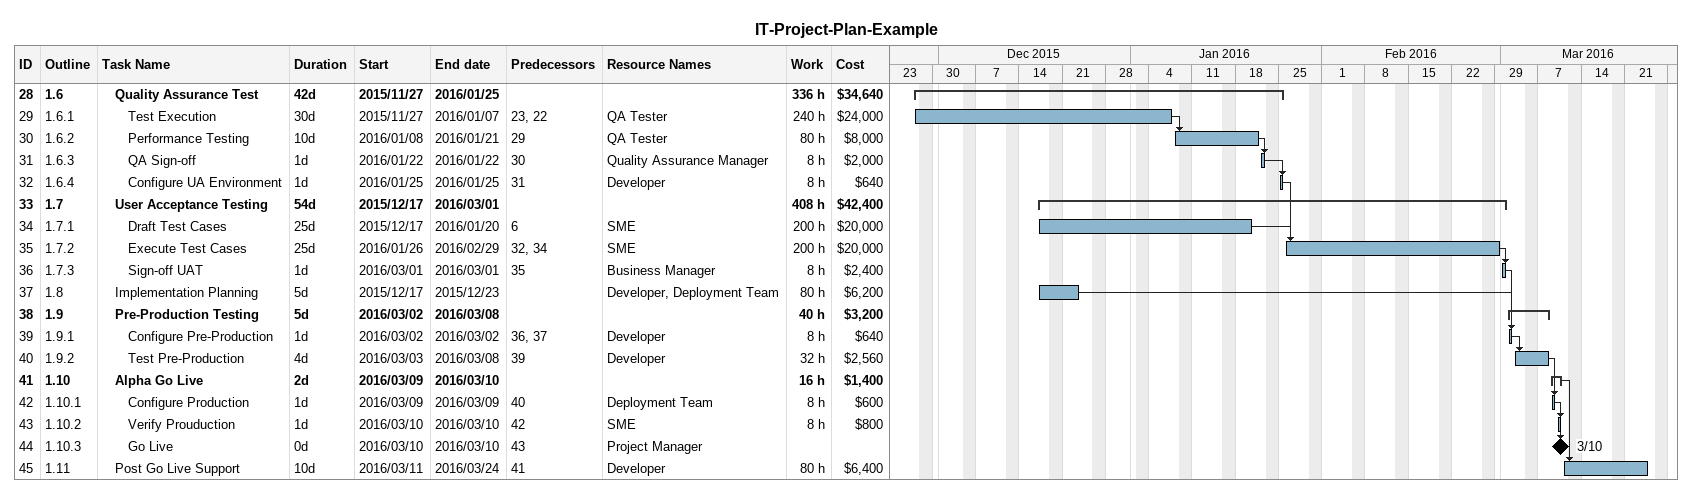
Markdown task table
IT-Project-Plan-Example

| ID | WBS | Task | Duration | Start | Finish | Predecessors | Resources | Work (h) | Cost ($) |
|---|---|---|---|---|---|---|---|---|---|
| 28 | 1.6 | **Quality Assurance Test** | 42d | 2015-11-27 | 2016-01-25 |  |  | 336 | 34640 |
| 29 | 1.6.1 | Test Execution | 30d | 2015-11-27 | 2016-01-07 | 23, 22 | QA Tester | 240 | 24000 |
| 30 | 1.6.2 | Performance Testing | 10d | 2016-01-08 | 2016-01-21 | 29 | QA Tester | 80 | 8000 |
| 31 | 1.6.3 | QA Sign-off | 1d | 2016-01-22 | 2016-01-22 | 30 | Quality Assurance Manager | 8 | 2000 |
| 32 | 1.6.4 | Configure UA Environment | 1d | 2016-01-25 | 2016-01-25 | 31 | Developer | 8 | 640 |
| 33 | 1.7 | **User Acceptance Testing** | 54d | 2015-12-17 | 2016-03-01 |  |  | 408 | 42400 |
| 34 | 1.7.1 | Draft Test Cases | 25d | 2015-12-17 | 2016-01-20 | 6 | SME | 200 | 20000 |
| 35 | 1.7.2 | Execute Test Cases | 25d | 2016-01-26 | 2016-02-29 | 32, 34 | SME | 200 | 20000 |
| 36 | 1.7.3 | Sign-off UAT | 1d | 2016-03-01 | 2016-03-01 | 35 | Business Manager | 8 | 2400 |
| 37 | 1.8 | Implementation Planning | 5d | 2015-12-17 | 2015-12-23 |  | Developer, Deployment Team | 80 | 6200 |
| 38 | 1.9 | **Pre-Production Testing** | 5d | 2016-03-02 | 2016-03-08 |  |  | 40 | 3200 |
| 39 | 1.9.1 | Configure Pre-Production | 1d | 2016-03-02 | 2016-03-02 | 36, 37 | Developer | 8 | 640 |
| 40 | 1.9.2 | Test Pre-Production | 4d | 2016-03-03 | 2016-03-08 | 39 | Developer | 32 | 2560 |
| 41 | 1.10 | **Alpha Go Live** | 2d | 2016-03-09 | 2016-03-10 |  |  | 16 | 1400 |
| 42 | 1.10.1 | Configure Production | 1d | 2016-03-09 | 2016-03-09 | 40 | Deployment Team | 8 | 600 |
| 43 | 1.10.2 | Verify Prouduction | 1d | 2016-03-10 | 2016-03-10 | 42 | SME | 8 | 800 |
| 44 | 1.10.3 | Go Live | 0d | 2016-03-10 | 2016-03-10 | 43 | Project Manager |  |  |
| 45 | 1.11 | Post Go Live Support | 10d | 2016-03-11 | 2016-03-24 | 41 | Developer | 80 | 6400 |
